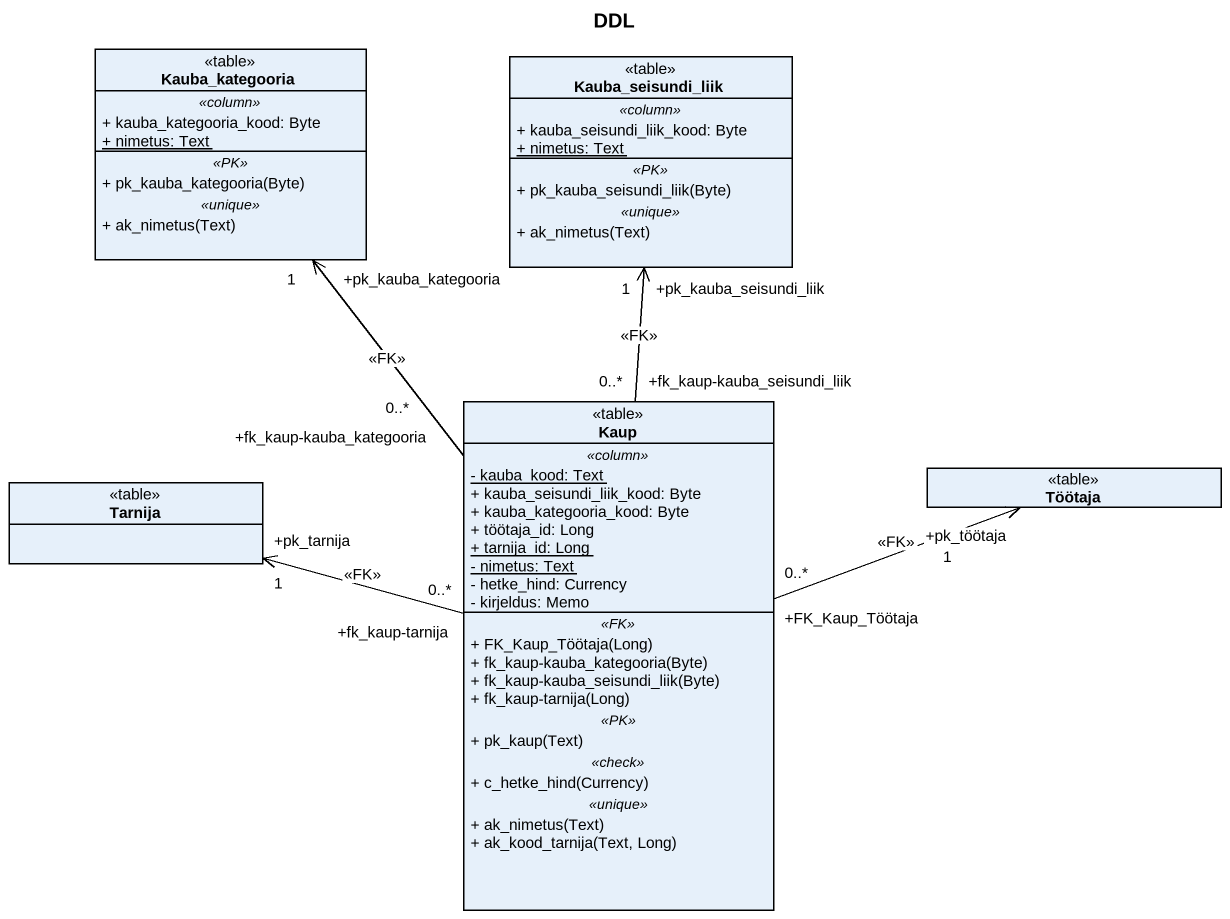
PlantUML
@startuml
title DDL
hide circle
hide empty members
skinparam classAttributeIconSize 0
class Kauba_kategooria <<table>> {
  .. <<column>> ..
  + kauba_kategooria_kood: Byte
  {static} + nimetus: Text
  .. <<PK>> ..
  + pk_kauba_kategooria(Byte)
  .. <<unique>> ..
  + ak_nimetus(Text)
}
class Kauba_seisundi_liik <<table>> {
  .. <<column>> ..
  + kauba_seisundi_liik_kood: Byte
  {static} + nimetus: Text
  .. <<PK>> ..
  + pk_kauba_seisundi_liik(Byte)
  .. <<unique>> ..
  + ak_nimetus(Text)
}
class Kaup <<table>> {
  .. <<column>> ..
  {static} - kauba_kood: Text
  + kauba_seisundi_liik_kood: Byte
  + kauba_kategooria_kood: Byte
  + töötaja_id: Long
  {static} + tarnija_id: Long
  {static} - nimetus: Text
  - hetke_hind: Currency
  - kirjeldus: Memo
  .. <<FK>> ..
  + FK_Kaup_Töötaja(Long)
  + fk_kaup-kauba_kategooria(Byte)
  + fk_kaup-kauba_seisundi_liik(Byte)
  + fk_kaup-tarnija(Long)
  .. <<PK>> ..
  + pk_kaup(Text)
  .. <<check>> ..
  + c_hetke_hind(Currency)
  .. <<unique>> ..
  + ak_nimetus(Text)
  + ak_kood_tarnija(Text, Long)
}
class Töötaja <<table>>
class Tarnija <<table>>
Kaup "+fk_kaup-kauba_kategooria\n0..*" -up-> "+pk_kauba_kategooria\n1" Kauba_kategooria : <<FK>>
Kaup "+fk_kaup-kauba_seisundi_liik\n0..*" -up-> "+pk_kauba_seisundi_liik\n1" Kauba_seisundi_liik : <<FK>>
Kaup "+FK_Kaup_Töötaja\n0..*" -right-> "+pk_töötaja\n1" Töötaja : <<FK>>
Kaup "+fk_kaup-tarnija\n0..*" -left-> "+pk_tarnija\n1" Tarnija : <<FK>>
@enduml
